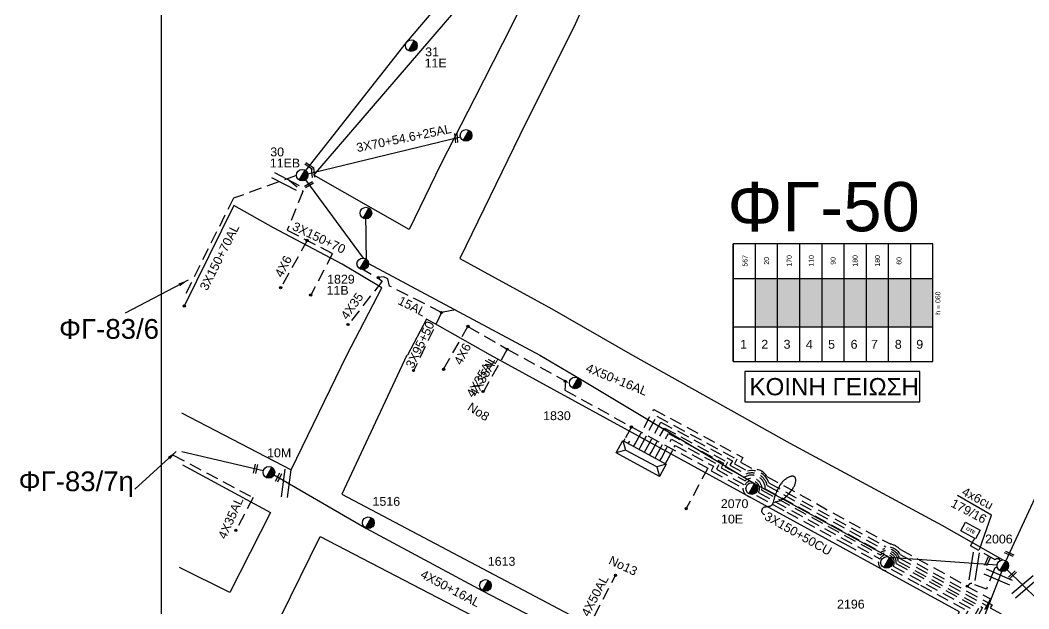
# Model space of a CAD drawing. Header units: millimetres. Extents: x 31 to 3826, y 22 to 1041.
# Drawn here: x 30.8 to 235.4, y 212.6 to 332.1 of the extents above; entities that cross this region are included whole.
import ezdxf
from ezdxf.enums import TextEntityAlignment as Align

# ---------------------------------------------------------------- set-up
doc = ezdxf.new("R2010")
doc.units = ezdxf.units.MM
doc.linetypes.add('DASHED', pattern=[19.05, 12.7, -6.35])
for name, color, linetype in [('Pillar OTE', 7, 'Continuous'), ('Άγνωστα', 7, 'Continuous'), ('Ασφαλειοκιβώτια Χ.Τ 9 αναχωρήσεων', 7, 'Continuous'), ('Γυμνά εναέρια ΧΤ (3Φ)   4x35AL', 7, 'Continuous'), ('Γυμνά εναέρια ΧΤ και ΦΟΠ (3Φ)   4x50+16AL', 7, 'Continuous'), ('Επιγραφές - Σχήματα', 7, 'Continuous'), ('Καλώδια ΧΤ   15AL', 7, 'DASHED'), ('Καλώδια ΧΤ   3x150+50CU', 7, 'DASHED'), ('Καλώδια ΧΤ   3x150+70AL', 7, 'DASHED'), ('Καλώδια ΧΤ   3x150AL+50CU', 7, 'DASHED'), ('Καλώδια ΧΤ   3x150AL+50XLPE', 7, 'DASHED'), ('Καλώδια ΧΤ   3x95+50CU', 7, 'DASHED'), ('Μηχανική τομή', 7, 'Continuous'), ('Στύλος ΦΜ', 7, 'Continuous'), ('Στύλος ΦΜ @ 1', 7, 'Continuous'), ('Συνδέσεις', 7, 'Continuous'), ('Συνεστραμμένα ΧΤ   3x70+54.6+25 AL', 7, 'SYN_LINE'), ('Τομή', 7, 'Continuous'), ('Υποσταθμός πόλεως', 7, 'Continuous'), ('Υπόβαθρο ΔΕΗ', 7, 'Continuous'), ('Υπόγεια καλώδια Παροχών ΧΤ   4x50AL', 7, 'DASHED'), ('Υπόγεια καλώδια Παροχών ΧΤ   4x6', 7, 'DASHED')]:
    doc.layers.add(name, color=color, linetype=linetype)
doc.styles.get("Standard").update_dxf_attribs({"font": 'arial.ttf'})
doc.linetypes.add('SYN_LINE', pattern='A,0.5,-0.0001,["/\\/\\/\\/",Standard,S=0.1,R=0,X=0,Y=-0.05],-0.25', length=0.7501)
doc.dimstyles.new('ISO-25', dxfattribs={"dimtxt": 2.5, "dimasz": 2.5, "dimexe": 1.25, "dimexo": 0.625, "dimtad": 1, "dimtxsty": 'Standard', "dimcen": 2.5, "dimadec": 0, "dimazin": 0, "dimtfac": 1, "dimtmove": 0, "dimatfit": 3, "dimfxl": 1, "dimarcsym": 0})

# ---------------------------------------------------------------- blocks, each defined once
blk = doc.blocks.new('ΥΠΑΡΧΩΝ ΤΣΙΜΕΝΤΕΝΙΟΣ ΣΤΥΛΟΣ')
at = {"layer": 'Στύλος ΦΜ'}
blk.add_hatch(color=7, dxfattribs=at).paths.add_polyline_path([(-1.29, -2.28, 0.574793), (2.62, 0, 0.268822), (1.3, 2.27)])
at = {"layer": 'Στύλος ΦΜ', "color": 7}
blk.add_line((-1.29, -2.28), (1.3, 2.27), dxfattribs=at)
blk.add_circle((0, 0), 2.62, dxfattribs=at)
at = {"layer": 'Στύλος ΦΜ', "flags": 4}
for tag, p in [('ΑΡΙΘΜΟΣ', (-4.68, 8.05)), ('ΤΥΠΟΣ', (-4.91, 3.03))]:
    blk.add_attdef(tag, p, '', height=4, dxfattribs=at)
blk = doc.blocks.new('ΤΟΜΗ')
at = {"layer": 'Τομή', "ltscale": 40}
for p, q in [((-5.68, 0), (5.68, 0)), ((5.68, -2.33), (-5.68, -2.33))]:
    blk.add_line(p, q, dxfattribs=at)
blk = doc.blocks.new('ΜΗΧΑΝΙΚΗ ΤΟΜΗ')
at = {"layer": 'Μηχανική τομή', "ltscale": 40}
for p, q in [((-1.89, 0.78), (1.89, 0.78)), ((1.89, 0), (-1.89, 0))]:
    blk.add_line(p, q, dxfattribs=at)
blk = doc.blocks.new('_ΣΥΝΔΕΣΗ')
at = {"layer": 'Συνδέσεις', "linetype": 'SYN_LINE', "ltscale": 40}
blk.add_hatch(color=256, dxfattribs=at).paths.add_polyline_path([(0.5, -0.01, 1), (-0.5, -0.01, 1)])
at = {"layer": 'Συνδέσεις'}
blk.add_circle((0, -0.01), 0.5, dxfattribs=at)
blk = doc.blocks.new('ΑΣΦΑΛΕΙΟΚΙΒΩΤΙΟ ΥΠΟΣΤΑΘΜΟΥ 9 ΑΝΑΧΩΡΗΣΕΩΝ')
at = {"layer": 'Ασφαλειοκιβώτια Χ.Τ 9 αναχωρήσεων', "ltscale": 40}
for p, q in [((-23.8, 40.36), (24.02, 40.36)), ((-9.72, 40.36), (-9.72, -40.64)), ((9.94, 40.36), (9.94, -40.64)), ((-23.8, 31.36), (24.02, 31.36)), ((-23.8, 22.36), (24.02, 22.36)), ((-23.8, 13.36), (24.02, 13.36)), ((-23.8, 4.36), (24.02, 4.36)), ((-23.8, -4.64), (24.02, -4.64)), ((-23.8, -13.64), (24.02, -13.64)), ((-23.8, -22.64), (24.02, -22.64)), ((-23.8, -31.64), (24.02, -31.64))]:
    blk.add_line(p, q, dxfattribs=at)
at = {"layer": 'Ασφαλειοκιβώτια Χ.Τ 9 αναχωρήσεων'}
blk.add_lwpolyline([(-23.8, -40.64), (24.02, -40.64), (24.02, 40.36), (-23.8, 40.36)], close=True, dxfattribs=at)
for s, p in [('1', (-18.61, 37.57)), ('2', (-18.61, 29)), ('3', (-18.61, 19.93)), ('4', (-18.61, 10.91)), ('5', (-18.61, 1.89)), ('6', (-18.61, -7.24)), ('7', (-18.61, -15.48)), ('8', (-18.61, -25.17)), ('9', (-18.61, -33.86))]:
    blk.add_text(s, height=3.6, rotation=270, dxfattribs=at).set_placement(p)
at = {"layer": 'Ασφαλειοκιβώτια Χ.Τ 9 αναχωρήσεων', "ltscale": 40}
for tag, height, p in [('ΟΝΟΜΑ', 5, (-0.16, 44.31)), ('ΚΕΙΜΕΝΟ 1', 2, (17.06, 35.59)), ('ΚΕΙΜΕΝΟ 2', 2, (17.06, 26.88)), ('ΚΕΙΜΕΝΟ 3', 2, (17.06, 17.69)), ('ΚΕΙΜΕΝΟ 4', 2, (17.06, 8.71)), ('ΚΕΙΜΕΝΟ 5', 2, (17.06, -0.13)), ('ΚΕΙΜΕΝΟ 6', 2, (17.06, -9.05)), ('ΚΕΙΜΕΝΟ 7', 2, (17.06, -18.13)), ('ΚΕΙΜΕΝΟ 8', 2, (17.06, -26.85)), ('ΚΕΙΜΕΝΟ 9', 2, (17.06, -35.99)), ('ΣΧ', 2, (-0.1, -42.64))]:
    blk.add_attdef(tag, text='', height=height, dxfattribs=at).set_placement(p, align=Align.MIDDLE_CENTER)
blk = doc.blocks.new('ΥΠΟΣΤΑΘΜΟΣ ΠΟΛΕΩΣ 9 ΑΝΑΧΩΡΗΣΕΩΝ')
at = {"layer": 'Υποσταθμός πόλεως', "ltscale": 40}
for p, q in [((-9.63, -2.82), (-9.63, -4)), ((-7.12, -2.82), (-7.12, -4)), ((-4.84, -2.82), (-4.84, -4)), ((-2.36, -2.82), (-2.36, -4)), ((0.09, -2.82), (0.09, -4)), ((2.55, -2.82), (2.55, -4)), ((5.02, -2.82), (5.02, -4)), ((7.48, -2.82), (7.48, -4)), ((9.61, -2.82), (9.61, -4))]:
    blk.add_line(p, q, dxfattribs=at)
blk.add_lwpolyline([(-10.02, 2.82), (10.02, 2.82), (10.02, -2.82), (-10.02, -2.82)], close=True, dxfattribs=at)
for points in [[(-7.21, 0), (-10.02, 2.82)], [(-10.02, -2.82), (-7.21, 0)], [(-7.21, 0), (7.21, 0)], [(7.21, 0), (10.02, 2.82)], [(10.02, -2.82), (7.21, 0)]]:
    blk.add_lwpolyline(points, dxfattribs=at)
at = {"layer": 'Υποσταθμός πόλεως', "linetype": 'SYN_LINE', "ltscale": 40, "flags": 1}
for tag, p in [('ΜΕΤΑΣΧΗΜΑΤΙΣΜΟΣ', (10.79, 1.71)), ('ΙΣΧΥΣ', (10.77, -1.08)), ('ΑΡΙΘΜΟΣ', (10.89, -3.8))]:
    blk.add_attdef(tag, p, '', height=1.8, dxfattribs=at)
blk = doc.blocks.new('PILLAR ΟΤΕ')
at = {"layer": 'Pillar OTE', "ltscale": 40}
blk.add_lwpolyline([(-3.31, 2.02), (3.39, 2.02), (3.39, -1.99), (-3.31, -1.99)], close=True, dxfattribs=at)
at = {"layer": 'Pillar OTE', "insert": (-1.81, 0.71), "char_height": 1.3575, "width": 109.961, "attachment_point": 1}
blk.add_mtext('{\\fArial|b1|i0|c161|p34;OTE}', dxfattribs=at)

msp = doc.modelspace()

# ---------------------------------------------------------------- hatches: boundary and pattern name
at = {"layer": 'Ασφαλειοκιβώτια Χ.Τ 9 αναχωρήσεων'}
for color, points in [(173, [(184.42, 279.69), (179.92, 279.69), (179.92, 269.86), (184.42, 269.86)]), (30, [(188.92, 279.69), (184.42, 279.69), (184.42, 269.86), (188.92, 269.86)]), (1, [(193.42, 279.69), (188.92, 279.69), (188.92, 269.86), (193.42, 269.86)]), (133, [(197.92, 279.69), (193.42, 279.69), (193.42, 269.86), (197.92, 269.86)]), (85, [(202.42, 279.69), (197.92, 279.69), (197.92, 269.86), (202.42, 269.86)]), (151, [(206.92, 279.69), (202.42, 279.69), (202.42, 269.86), (206.92, 269.86)]), (6, [(211.42, 279.69), (206.92, 279.69), (206.92, 269.86), (211.42, 269.86)]), (2, [(215.92, 279.69), (211.42, 279.69), (211.42, 269.86), (215.92, 269.86)])]:
    msp.add_hatch(color=color, dxfattribs=at).paths.add_polyline_path(points)

# ---------------------------------------------------------------- linework, layer by layer
at = {"layer": 'Άγνωστα', "color": 133}
msp.add_lwpolyline([(230.71, 222.34), (241.69, 246.13), (250.85, 264.07), (255.72, 272.84), (269.75, 300.18), (283.5, 326.51), (299.09, 351.7)], dxfattribs=at)
at = {"layer": 'Άγνωστα', "color": 85, "linetype": 'DASHED', "ltscale": 0.2}
for points in [[(141.39, 258.85), (141.27, 257.03), (154.76, 249.56), (153.2, 246.68)], [(154.76, 249.56), (170.25, 241.2), (165.87, 232.97)]]:
    msp.add_lwpolyline(points, dxfattribs=at)
at = {"layer": 'Άγνωστα', "color": 30}
msp.add_lwpolyline([(202.92, 172.01), (218.98, 192.24), (229.92, 220.33)], dxfattribs=at)
at = {"layer": 'Γυμνά εναέρια ΧΤ (3Φ)   4x35AL', "color": 85, "linetype": 'DASHED', "ltscale": 0.2}
for points in [[(99.82, 281.85), (103.26, 279.86), (104.23, 279.13), (97.37, 270.34)], [(129.58, 265.33), (124.83, 256.84)], [(129.58, 265.32), (142.2, 258.41)]]:
    msp.add_lwpolyline(points, dxfattribs=at)
at = {"layer": 'Γυμνά εναέρια ΧΤ (3Φ)   4x35AL', "color": 173, "linetype": 'DASHED', "ltscale": 0.2}
msp.add_lwpolyline([(61.87, 243.85), (78.06, 235.21), (74.58, 228.56)], dxfattribs=at)
at = {"layer": 'Γυμνά εναέρια ΧΤ (3Φ)   4x35AL', "color": 173}
msp.add_lwpolyline([(63.6, 244.57), (80.12, 240.68)], dxfattribs=at)
at = {"layer": 'Γυμνά εναέρια ΧΤ και ΦΟΠ (3Φ)   4x50+16AL', "color": 85}
for points in [[(88.7, 299.67), (100.39, 283.81)], [(101.47, 282.72), (136.17, 264.12), (144.21, 259.36), (179.75, 238.05)], [(179.75, 238.05), (207.03, 223.12)], [(207.03, 223.12), (228.91, 221.54)]]:
    msp.add_lwpolyline(points, dxfattribs=at)
at = {"layer": 'Γυμνά εναέρια ΧΤ και ΦΟΠ (3Φ)   4x50+16AL', "color": 2}
msp.add_lwpolyline([(82.03, 240), (101.08, 228.95), (124.59, 216.3), (153.57, 201.2)], dxfattribs=at)
at = {"layer": 'Γυμνά εναέρια ΧΤ και ΦΟΠ (3Φ)   4x50+16AL', "color": 5}
msp.add_lwpolyline([(231.06, 220.51), (252.29, 199.63), (289.31, 179.2), (323.87, 160.6)], dxfattribs=at)
at = {"layer": 'Επιγραφές - Σχήματα'}
msp.add_lwpolyline([(59.44, 35.9), (2090.36, 35.9), (2090.36, 1038.33), (59.44, 1038.33)], close=True, dxfattribs=at)
at = {"layer": 'Επιγραφές - Σχήματα', "color": 190}
msp.add_lwpolyline([(177.75, 254.64), (213.26, 254.64), (213.26, 260.82), (177.75, 260.82)], close=True, dxfattribs=at)
at = {"layer": 'Επιγραφές - Σχήματα'}
msp.add_lwpolyline([(183.78, 234.23), (184.28, 234.39), (184.72, 234.55), (185.1, 234.73), (185.44, 234.92), (185.74, 235.11), (186, 235.31), (186.23, 235.51), (186.44, 235.71), (186.63, 235.91), (186.81, 236.11), (186.97, 236.3), (187.12, 236.49), (187.25, 236.67), (187.37, 236.84), (187.48, 237.01), (187.58, 237.18), (187.67, 237.33), (187.75, 237.48), (187.82, 237.62), (187.88, 237.75), (187.94, 237.89), (187.98, 238.02), (188.02, 238.14), (188.05, 238.27), (188.07, 238.4), (188.08, 238.53), (188.09, 238.65), (188.09, 238.77), (188.08, 238.88), (188.07, 238.99), (188.05, 239.09), (188.02, 239.18), (187.99, 239.26), (187.95, 239.33), (187.9, 239.38), (187.85, 239.43), (187.79, 239.47), (187.73, 239.5), (187.66, 239.52), (187.58, 239.54), (187.51, 239.54), (187.42, 239.55), (187.33, 239.54), (187.24, 239.53), (187.14, 239.5), (187.03, 239.48), (186.92, 239.44), (186.81, 239.4), (186.69, 239.35), (186.56, 239.29), (186.44, 239.22), (186.31, 239.15), (186.18, 239.07), (186.05, 238.98), (185.92, 238.89), (185.79, 238.79), (185.67, 238.69), (185.55, 238.57), (185.43, 238.45), (185.31, 238.32), (185.19, 238.17), (185.07, 238.01), (184.95, 237.83), (184.83, 237.64), (184.7, 237.42), (184.58, 237.19), (184.45, 236.94), (184.33, 236.69), (184.22, 236.43), (184.11, 236.18), (184.01, 235.94), (183.92, 235.71), (183.85, 235.49), (183.78, 235.29), (183.73, 235.1), (183.69, 234.93), (183.65, 234.78), (183.61, 234.64), (183.58, 234.51), (183.56, 234.39), (183.53, 234.28), (183.5, 234.19), (183.47, 234.1), (183.44, 234.02), (183.41, 233.95), (183.37, 233.89), (183.34, 233.83), (183.3, 233.77), (183.26, 233.72), (183.22, 233.67), (183.17, 233.63), (183.11, 233.58), (183.05, 233.54), (182.97, 233.5), (182.89, 233.47), (182.79, 233.44), (182.68, 233.41), (182.56, 233.39), (182.43, 233.36), (182.3, 233.34), (182.17, 233.32), (182.04, 233.3), (181.93, 233.28), (181.82, 233.26), (181.73, 233.24), (181.65, 233.21), (181.58, 233.19), (181.53, 233.16), (181.48, 233.13), (181.44, 233.1), (181.4, 233.06), (181.36, 233.02), (181.33, 232.98), (181.3, 232.94), (181.27, 232.88), (181.25, 232.83), (181.22, 232.77), (181.2, 232.7), (181.19, 232.63), (181.18, 232.55), (181.17, 232.46), (181.18, 232.37), (181.2, 232.27), (181.25, 232.17), (181.32, 232.07), (181.42, 231.97), (181.57, 231.88), (181.76, 231.78)], dxfattribs=at)
at = {"layer": 'Καλώδια ΧΤ   15AL', "color": 85, "ltscale": 0.2}
msp.add_lwpolyline([(119.09, 273.28), (116.27, 272.76), (105.74, 278.14), (105.36, 279.58), (104.55, 280.03), (103.26, 279.86)], dxfattribs=at)
at = {"layer": 'Καλώδια ΧΤ   3x150+50CU', "color": 133, "ltscale": 0.2}
for points in [[(155.51, 246.11), (159.3, 253.11), (177.37, 243.35), (176.87, 242.41), (179.57, 240.93, -0.298233), (182.24, 239.47), (207.22, 225.8, -0.159951), (209.31, 224.66), (227.6, 214.65), (217.25, 196.4), (206.62, 202.19)], [(228.97, 221, 0.45637), (228.3, 220.6), (226.74, 216.61), (223.78, 217.76, 0.510183), (223.06, 217.13)]]:
    msp.add_lwpolyline(points, format="xyb", dxfattribs=at)
at = {"layer": 'Καλώδια ΧΤ   3x150+50CU', "color": 173, "ltscale": 0.2}
msp.add_lwpolyline([(156.59, 245.52), (159.95, 251.73), (176.15, 242.98), (175.65, 242.05), (178.3, 240.6, -0.387417), (182.64, 238.22), (206.37, 225.23, -0.281847), (209.29, 223.64), (227.9, 213.45), (227.54, 212.82), (232.31, 210.21), (210.19, 170.05), (209.45, 168.71), (209.45, 168.71), (206.8, 163.76), (206.8, 163.76), (181.78, 118.47), (179.55, 116.77)], format="xyb", dxfattribs=at)
at = {"layer": 'Καλώδια ΧΤ   3x150+50CU', "color": 6, "ltscale": 0.2}
msp.add_lwpolyline([(157.67, 244.93), (160.73, 250.54), (175.24, 242.7), (174.74, 241.77), (177.99, 239.99, -0.469115), (182.3, 237.64), (205.86, 224.74, -0.389601), (209.15, 222.94), (226.98, 213.19), (226.62, 212.56)], format="xyb", dxfattribs=at)
at = {"layer": 'Καλώδια ΧΤ   3x150+50CU', "color": 1, "ltscale": 0.2}
msp.add_lwpolyline([(158.75, 244.35), (161.45, 249.33), (174.26, 242.41), (173.77, 241.48), (177.68, 239.34, -0.593959), (181.92, 237.02), (205.41, 224.16, -0.537356), (208.9, 222.25), (225.98, 212.91), (203.46, 173.19, -1.029329), (200.25, 170.07), (187.96, 148.05), (177.77, 153.13), (177.22, 155.02), (176.15, 155.35), (175.37, 154.79), (175.37, 154.79), (175.21, 154.49)], format="xyb", dxfattribs=at)
at = {"layer": 'Καλώδια ΧΤ   3x150+70AL', "color": 6, "ltscale": 0.2}
for points in [[(86.83, 300.55), (74.05, 295.93), (63.95, 275.7)], [(85.06, 299.91), (88.17, 297.35), (84.98, 289.48), (94.17, 284.75), (89.74, 276.31)]]:
    msp.add_lwpolyline(points, dxfattribs=at)
at = {"layer": 'Καλώδια ΧΤ   3x150AL+50CU', "color": 2, "ltscale": 0.2}
msp.add_lwpolyline([(161.66, 242.1), (163.64, 245.77), (171.44, 241.56), (170.95, 240.64), (177.38, 237.12, 0.59848), (180.12, 235.62), (186.31, 232.23), (198.03, 225.82), (204.85, 222.09, 0.606049), (207.46, 220.66), (213.37, 217.43), (222.98, 212.16), (213.36, 195.16), (204.23, 179.07), (203.77, 178.24)], format="xyb", dxfattribs=at)
at = {"layer": 'Καλώδια ΧΤ   3x150AL+50XLPE', "color": 30, "linetype": 'DASHED', "lineweight": -3, "ltscale": 0.2}
msp.add_lwpolyline([(159.84, 243.76), (162.26, 248.23), (173.47, 242.17), (172.98, 241.25), (177.81, 238.61, -0.692748), (181.23, 236.73), (205.29, 223.57, -0.674196), (208.47, 221.83), (225.18, 212.68), (202.8, 173.22, 0.566111), (202.19, 172.4)], format="xyb", dxfattribs=at)
at = {"layer": 'Καλώδια ΧΤ   3x150AL+50XLPE', "color": 151, "linetype": 'DASHED', "lineweight": -3, "ltscale": 0.2}
msp.add_lwpolyline([(160.84, 243.22), (162.91, 247.04), (172.48, 241.87), (172, 240.95), (177.79, 237.78, -1.000029), (180.54, 236.27), (205.17, 222.8)], format="xyb", dxfattribs=at)
at = {"layer": 'Καλώδια ΧΤ   3x150AL+50XLPE', "color": 0, "linetype": 'DASHED', "lineweight": -3, "ltscale": 0.2}
msp.add_lwpolyline([(161.94, 242.62), (163.65, 245.76)], dxfattribs=at)
at = {"layer": 'Καλώδια ΧΤ   3x150AL+50XLPE', "color": 151, "linetype": 'DASHED', "lineweight": -3, "ltscale": 0.2}
msp.add_lwpolyline([(207.88, 221.31), (224.13, 212.42)], dxfattribs=at)
msp.add_arc((206.53, 222.05), 1.55, 331.3062, 151.3101, dxfattribs=at)
at = {"layer": 'Καλώδια ΧΤ   3x95+50CU', "color": 85, "ltscale": 0.2}
msp.add_lwpolyline([(116.24, 272.77), (110.68, 261.04)], dxfattribs=at)
at = {"layer": 'Συνεστραμμένα ΧΤ   3x70+54.6+25 AL', "color": 85, "ltscale": 20}
for p, q in [((109.15, 327.58), (130.95, 353.2)), ((88.01, 300.63), (109.15, 327.58)), ((88.01, 300.63), (120.09, 308.41))]:
    msp.add_line(p, q, dxfattribs=at)
at = {"layer": 'Συνεστραμμένα ΧΤ   3x70+54.6+25 AL', "color": 85, "ltscale": 10}
msp.add_line((101.02, 282.96), (100.94, 292.94), dxfattribs=at)
at = {"layer": 'Υπόβαθρο ΔΕΗ'}
for points in [[(143.99, 358.62), (130.52, 331.05), (122.94, 316.16), (116.1, 302.85), (109.73, 289.64), (90.39, 300.6), (121.68, 337.07), (147.89, 368.86), (165.6, 390.24), (189.09, 418.43), (214.31, 448.93), (241.94, 482.97), (262.05, 510.3), (274.28, 528.25), (314.92, 584.02), (314.92, 584.02), (356.82, 648.52), (405.75, 726.24), (588.85, 1020.43)], [(155.59, 357.62), (150.42, 346.97), (143.11, 330.67), (133.35, 311.23), (119.97, 283.72), (138.65, 273.52), (154.98, 264.12), (186.91, 246.27), (217.7, 229.61), (230.08, 222.57)], [(63.55, 252.44), (85.79, 240.83), (97.05, 264.12), (104.17, 277.8), (96.13, 282.57), (82.2, 289.92), (74.16, 294.46), (64.11, 274.08)], [(109.23, 264.12), (96.08, 235.94), (202.83, 179.41), (221.31, 212.07), (126.2, 264.12), (115.46, 270.23), (113.19, 271.42), (109.37, 264.12)], [(63.77, 241.84), (81.6, 232.22), (73.33, 215.95), (63.15, 221)], [(227.76, 231.65), (220.86, 235.62)], [(83.59, 210.96), (91.69, 227.33), (198.78, 171.6), (190.34, 156.49), (83.59, 210.96)]]:
    msp.add_lwpolyline(points, dxfattribs=at)
at = {"layer": 'Υπόγεια καλώδια Παροχών ΧΤ   4x50AL', "color": 2, "ltscale": 0.2}
msp.add_line((145.51, 207.85), (151.54, 219.43), dxfattribs=at)
at = {"layer": 'Υπόγεια καλώδια Παροχών ΧΤ   4x6', "color": 6, "ltscale": 0.2}
msp.add_lwpolyline([(89.05, 287.39), (83.64, 277.81)], dxfattribs=at)
at = {"layer": 'Υπόγεια καλώδια Παροχών ΧΤ   4x6', "color": 85, "ltscale": 0.2}
msp.add_lwpolyline([(116.69, 261.26), (121.63, 269.95), (129.58, 265.32)], dxfattribs=at)
at = {"layer": 'Υπόγεια καλώδια Παροχών ΧΤ   4x6', "color": 85, "linetype": 'DASHED', "lineweight": -3, "ltscale": 0.2}
msp.add_lwpolyline([(229.53, 222.43, 0.540145), (228.53, 222.61), (223.51, 225.46), (224.38, 226.99)], format="xyb", dxfattribs=at)

# ---------------------------------------------------------------- block references
at = {"layer": 'Pillar OTE', "xscale": 0.5, "yscale": 0.5, "zscale": 0.5, "rotation": 332.0000000000001}
msp.add_blockref('PILLAR ΟΤΕ', (223.49, 228.54), dxfattribs=at)
at = {"layer": 'Ασφαλειοκιβώτια Χ.Τ 9 αναχωρήσεων'}
ref = msp.add_blockref('ΑΣΦΑΛΕΙΟΚΙΒΩΤΙΟ ΥΠΟΣΤΑΘΜΟΥ 9 ΑΝΑΧΩΡΗΣΕΩΝ', (195.6, 274.72), dxfattribs=dict(at, xscale=0.5, yscale=0.5, zscale=0.5, rotation=90))
ref.add_attrib('ΣΧ', 'h = 060', dxfattribs={"ltscale": 40, "height": 1, "rotation": 90}).set_placement((216.92, 274.67), align=Align.MIDDLE_CENTER)
ref.add_attrib('ΚΕΙΜΕΝΟ 2', '20', dxfattribs={"ltscale": 40, "height": 1, "rotation": 90}).set_placement((182.16, 283.25), align=Align.MIDDLE_CENTER)
ref.add_attrib('ΚΕΙΜΕΝΟ 1', '567', dxfattribs={"ltscale": 40, "height": 1, "rotation": 90}).set_placement((177.81, 283.25), align=Align.MIDDLE_CENTER)
ref.add_attrib('ΚΕΙΜΕΝΟ 3', '170', dxfattribs={"ltscale": 40, "height": 1, "rotation": 90}).set_placement((186.76, 283.25), align=Align.MIDDLE_CENTER)
ref.add_attrib('ΚΕΙΜΕΝΟ 4', '110', dxfattribs={"ltscale": 40, "height": 1, "rotation": 90}).set_placement((191.24, 283.25), align=Align.MIDDLE_CENTER)
ref.add_attrib('ΚΕΙΜΕΝΟ 5', '90', dxfattribs={"ltscale": 40, "height": 1, "rotation": 90}).set_placement((195.66, 283.25), align=Align.MIDDLE_CENTER)
ref.add_attrib('ΚΕΙΜΕΝΟ 6', '180', dxfattribs={"ltscale": 40, "height": 1, "rotation": 90}).set_placement((200.13, 283.25), align=Align.MIDDLE_CENTER)
ref.add_attrib('ΚΕΙΜΕΝΟ 7', '180', dxfattribs={"ltscale": 40, "height": 1, "rotation": 90}).set_placement((204.66, 283.25), align=Align.MIDDLE_CENTER)
ref.add_attrib('ΚΕΙΜΕΝΟ 8', '60', dxfattribs={"ltscale": 40, "height": 1, "rotation": 90}).set_placement((209.03, 283.25), align=Align.MIDDLE_CENTER)
at = {"layer": 'Μηχανική τομή'}
for p, xscale, yscale, zscale, rotation in [((119.05, 308.16), 0.5000000000000647, 0.5000000000000647, 0.5000000000000647, 276.0478769555453), ((89.34, 302.33), 0.500000000000036, 0.500000000000036, 0.500000000000036, 326.4499450124436), ((89.99, 301.11), 0.5000000000000647, 0.5000000000000647, 0.5000000000000647, 276.0478769555453), ((89.28, 298.87), 0.5000000000000538, 0.5000000000000538, 0.5000000000000538, 211.5436468997032), ((78.74, 241.01), 0.4999999999999904, 0.4999999999999904, 0.4999999999999904, 77.6879050356012), ((83.39, 239.21), 0.4999999999999953, 0.4999999999999953, 0.4999999999999953, 64.49258210275336), ((227.17, 222.23), 0.500000000000007, 0.500000000000007, 0.500000000000007, 66.26238640381482), ((231.31, 223.61), 0.499999999999992, 0.499999999999992, 0.499999999999992, 336.5773515932422), ((232.16, 219.42), 0.4999999999999996, 0.4999999999999996, 0.4999999999999996, 43.41652306651944)]:
    msp.add_blockref('ΜΗΧΑΝΙΚΗ ΤΟΜΗ', p, dxfattribs=dict(at, xscale=xscale, yscale=yscale, zscale=zscale, rotation=rotation))
at = {"layer": 'Στύλος ΦΜ @ 1', "ltscale": 40}
ref = msp.add_blockref('ΥΠΑΡΧΩΝ ΤΣΙΜΕΝΤΕΝΙΟΣ ΣΤΥΛΟΣ', (110.14, 326.91), dxfattribs=dict(at, xscale=0.4499999999998181, yscale=0.4499999999998181, zscale=0.4499999999998181))
ref.add_attrib('ΤΥΠΟΣ', '11E', (112.84, 322.48), dxfattribs={"layer": 'Στύλος ΦΜ', "height": 1.8, "flags": 4})
ref.add_attrib('ΑΡΙΘΜΟΣ', '31', (112.95, 324.74), dxfattribs={"layer": 'Στύλος ΦΜ', "height": 1.8, "flags": 4})
at = {"layer": 'Στύλος ΦΜ @ 1', "ltscale": 40, "xscale": 0.4499999999998181, "yscale": 0.4499999999998181, "zscale": 0.4499999999998181}
for p in [(121.24, 308.69), (100.94, 292.94)]:
    msp.add_blockref('ΥΠΑΡΧΩΝ ΤΣΙΜΕΝΤΕΝΙΟΣ ΣΤΥΛΟΣ', p, dxfattribs=at)
at = {"layer": 'Στύλος ΦΜ @ 1', "ltscale": 40}
ref = msp.add_blockref('ΥΠΑΡΧΩΝ ΤΣΙΜΕΝΤΕΝΙΟΣ ΣΤΥΛΟΣ', (88.01, 300.63), dxfattribs=dict(at, xscale=0.4499999999998181, yscale=0.4499999999998181, zscale=0.4499999999998181))
ref.add_attrib('ΤΥΠΟΣ', '11EB', (81.44, 302.19), dxfattribs={"layer": 'Στύλος ΦΜ', "height": 1.8, "flags": 4})
ref.add_attrib('ΑΡΙΘΜΟΣ', '30', (81.54, 304.45), dxfattribs={"layer": 'Στύλος ΦΜ', "height": 1.8, "flags": 4})
ref = msp.add_blockref('ΥΠΑΡΧΩΝ ΤΣΙΜΕΝΤΕΝΙΟΣ ΣΤΥΛΟΣ', (100.3, 282.64), dxfattribs=dict(at, xscale=0.4499999999998181, yscale=0.4499999999998181, zscale=0.4499999999998181))
ref.add_attrib('ΤΥΠΟΣ', '11B', (92.96, 276.36), dxfattribs={"layer": 'Στύλος ΦΜ', "height": 1.8, "flags": 4})
ref.add_attrib('ΑΡΙΘΜΟΣ', '1829', (93.07, 278.62), dxfattribs={"layer": 'Στύλος ΦΜ', "height": 1.8, "flags": 4})
ref = msp.add_blockref('ΥΠΑΡΧΩΝ ΤΣΙΜΕΝΤΕΝΙΟΣ ΣΤΥΛΟΣ', (143.38, 258.49), dxfattribs=dict(at, xscale=0.4499999999998181, yscale=0.4499999999998181, zscale=0.4499999999998181))
ref.add_attrib('ΤΥΠΟΣ', '1830', (136.87, 250.93), dxfattribs={"layer": 'Στύλος ΦΜ', "height": 1.8, "flags": 4})
ref = msp.add_blockref('ΥΠΑΡΧΩΝ ΤΣΙΜΕΝΤΕΝΙΟΣ ΣΤΥΛΟΣ', (81.26, 240.34), dxfattribs=dict(at, xscale=0.4499999999998181, yscale=0.4499999999998181, zscale=0.4499999999998181))
ref.add_attrib('ΤΥΠΟΣ', '10M', (80.89, 243.39), dxfattribs={"layer": 'Στύλος ΦΜ', "height": 1.8, "flags": 4})
ref = msp.add_blockref('ΥΠΑΡΧΩΝ ΤΣΙΜΕΝΤΕΝΙΟΣ ΣΤΥΛΟΣ', (179.17, 237.03), dxfattribs=dict(at, xscale=0.4499999999998181, yscale=0.4499999999998181, zscale=0.4499999999998181))
ref.add_attrib('ΤΥΠΟΣ', '10E', (172.94, 229.96), dxfattribs={"layer": 'Στύλος ΦΜ', "height": 1.8, "flags": 4})
ref.add_attrib('ΑΡΙΘΜΟΣ', '2070', (172.9, 233.08), dxfattribs={"layer": 'Στύλος ΦΜ', "height": 1.8, "flags": 4})
ref = msp.add_blockref('ΥΠΑΡΧΩΝ ΤΣΙΜΕΝΤΕΝΙΟΣ ΣΤΥΛΟΣ', (101.42, 230.11), dxfattribs=dict(at, xscale=0.4499999999998181, yscale=0.4499999999998181, zscale=0.4499999999998181))
ref.add_attrib('ΤΥΠΟΣ', '1516', (102.28, 233.55), dxfattribs={"layer": 'Στύλος ΦΜ', "height": 1.8, "flags": 4})
ref = msp.add_blockref('ΥΠΑΡΧΩΝ ΤΣΙΜΕΝΤΕΝΙΟΣ ΣΤΥΛΟΣ', (230.08, 221.39), dxfattribs=dict(at, xscale=0.4499999999998181, yscale=0.4499999999998181, zscale=0.4499999999998181))
ref.add_attrib('ΤΥΠΟΣ', '2006', (226.49, 225.91), dxfattribs={"layer": 'Στύλος ΦΜ', "height": 1.8, "flags": 4})
ref = msp.add_blockref('ΥΠΑΡΧΩΝ ΤΣΙΜΕΝΤΕΝΙΟΣ ΣΤΥΛΟΣ', (125.17, 217.39), dxfattribs=dict(at, xscale=0.4499999999998181, yscale=0.4499999999998181, zscale=0.4499999999998181))
ref.add_attrib('ΤΥΠΟΣ', '1613', (125.65, 221.38), dxfattribs={"layer": 'Στύλος ΦΜ', "height": 1.8, "flags": 4})
ref = msp.add_blockref('ΥΠΑΡΧΩΝ ΤΣΙΜΕΝΤΕΝΙΟΣ ΣΤΥΛΟΣ', (206.53, 222.05), dxfattribs=dict(at, xscale=0.4499999999998181, yscale=0.4499999999998181, zscale=0.4499999999998181))
ref.add_attrib('ΤΥΠΟΣ', '2196', (196.47, 212.7), dxfattribs={"layer": 'Στύλος ΦΜ', "height": 1.8, "flags": 4})
at = {"layer": 'Συνδέσεις', "xscale": 0.4499999999998181, "yscale": 0.4499999999998181, "zscale": 0.4499999999998181}
for p in [(89.01, 287.41), (103.46, 279.84), (83.64, 277.81), (89.74, 276.31), (64.11, 274.08), (116.27, 272.76), (97.32, 270.34), (121.63, 269.95), (129.58, 265.33), (110.58, 261), (116.69, 261.26), (141.33, 258.83), (124.69, 256.75), (154.76, 249.56), (165.87, 232.97), (74.55, 228.57), (151.54, 219.43), (222.86, 217.24)]:
    msp.add_blockref('_ΣΥΝΔΕΣΗ', p, dxfattribs=at)
at = {"layer": 'Τομή'}
for p, xscale, yscale, zscale, rotation in [((84.9, 299.85), 0.5000000000000085, 0.5000000000000085, 0.5000000000000085, 332.6762030840902), ((84.19, 238.19), 0.4999999999999947, 0.4999999999999947, 0.4999999999999947, 82.97817072000026), ((223.7, 221.35), 0.4999999999999979, 0.4999999999999979, 0.4999999999999979, 81.03877826334273), ((229.34, 219.62), 0.499999999999994, 0.499999999999994, 0.499999999999994, 336.4515176399633), ((234.06, 217.56), 0.5000000000000068, 0.5000000000000068, 0.5000000000000068, 40.07901916035871)]:
    msp.add_blockref('ΤΟΜΗ', p, dxfattribs=dict(at, xscale=xscale, yscale=yscale, zscale=zscale, rotation=rotation))
at = {"layer": 'Υποσταθμός πόλεως', "xscale": 0.4999999999999999, "yscale": 0.4999999999999999, "zscale": 0.4999999999999999, "rotation": 151.5284395333072}
msp.add_blockref('ΥΠΟΣΤΑΘΜΟΣ ΠΟΛΕΩΣ 9 ΑΝΑΧΩΡΗΣΕΩΝ', (156.76, 243.15), dxfattribs=at)

# ---------------------------------------------------------------- texts
at = {"layer": 'Άγνωστα', "insert": (95.69, 272.19), "char_height": 1.8, "width": 4.9696, "attachment_point": 1, "rotation": 54.968}
msp.add_mtext('4X35', dxfattribs=at)
at = {"layer": 'Γυμνά εναέρια ΧΤ (3Φ)   4x35AL', "color": 7, "char_height": 1.8, "width": 168.3718, "attachment_point": 1}
for insert, rotation in [((121.16, 256.26), 60.0944), ((121.81, 256.44), 60.2316), ((70.85, 227.37), 65.911)]:
    msp.add_mtext('4X35AL', dxfattribs=dict(at, insert=insert, rotation=rotation))
at = {"layer": 'Γυμνά εναέρια ΧΤ και ΦΟΠ (3Φ)   4x50+16AL', "color": 7, "char_height": 1.8, "width": 168.3718, "attachment_point": 1}
for insert, rotation in [((146.02, 262.5), 337.8371), ((112.65, 220.68), 332.1405)]:
    msp.add_mtext('4X50+16AL', dxfattribs=dict(at, insert=insert, rotation=rotation))
at = {"layer": 'Επιγραφές - Σχήματα', "attachment_point": 1}
for s, insert, char_height, width in [('ΦΓ-50', (174.23, 299.24), 10, 103.4348), ('ΦΓ-83/6', (38.71, 271.44), 4, 157.7424), ('\\A1;ΦΓ-83/7η', (30.51, 240.52), 4, 157.7424)]:
    msp.add_mtext(s, dxfattribs=dict(at, insert=insert, char_height=char_height, width=width))
at = {"layer": 'Επιγραφές - Σχήματα', "color": 190, "insert": (178.71, 259.47), "char_height": 3.5, "width": 35.1311, "attachment_point": 1}
msp.add_mtext('KOINH ΓΕΙΩΣΗ', dxfattribs=at)
at = {"layer": 'Επιγραφές - Σχήματα', "color": 7, "char_height": 1.8, "width": 168.3718, "attachment_point": 1}
for s, insert, rotation in [('No8', (122.32, 254.64), 327.38), ('No13', (150.75, 223.48), 335.0041)]:
    msp.add_mtext(s, dxfattribs=dict(at, insert=insert, rotation=rotation))
at = {"layer": 'Καλώδια ΧΤ   15AL', "color": 7, "insert": (108.07, 276.17), "char_height": 1.8, "width": 168.3718, "attachment_point": 1, "rotation": 333.1034}
msp.add_mtext('15AL', dxfattribs=at)
at = {"layer": 'Καλώδια ΧΤ   3x150+50CU', "color": 7, "insert": (182.45, 232.44), "char_height": 1.8, "width": 168.3718, "attachment_point": 1, "rotation": 330.3515}
msp.add_mtext('3X150+50CU', dxfattribs=at)
at = {"layer": 'Καλώδια ΧΤ   3x150+70AL', "color": 7, "char_height": 1.8, "width": 168.3718, "attachment_point": 1}
for s, insert, rotation in [('3X150+70', (86.61, 291.24), 334.4466), ('3X150+70AL', (67.13, 277.88), 63.1581)]:
    msp.add_mtext(s, dxfattribs=dict(at, insert=insert, rotation=rotation))
at = {"layer": 'Καλώδια ΧΤ   3x95+50CU', "color": 7, "insert": (108.89, 262.07), "char_height": 1.8, "width": 168.3718, "attachment_point": 1, "rotation": 64.3921}
msp.add_mtext('3X95+50', dxfattribs=at)
at = {"layer": 'Συνεστραμμένα ΧΤ   3x70+54.6+25 AL', "color": 7}
msp.add_text('3X70+54.6+25AL', height=1.8, rotation=11.5411, dxfattribs=at).set_placement((99.21, 305.3))
at = {"layer": 'Υπόγεια καλώδια Παροχών ΧΤ   4x50AL', "color": 7, "ltscale": 0.2, "char_height": 1.8, "attachment_point": 1, "rotation": 332}
for s, insert in [('4x6cu', (222.44, 237.45)), ('179/16', (220.21, 235.07))]:
    msp.add_mtext_dynamic_manual_height_columns(s, width=1.8, gutter_width=12.5, heights=[0.118], dxfattribs=dict(at, insert=insert))
at = {"layer": 'Υπόγεια καλώδια Παροχών ΧΤ   4x50AL', "color": 7, "insert": (144.5, 211.74), "char_height": 1.8, "width": 168.3718, "attachment_point": 1, "rotation": 62.5175}
msp.add_mtext('4X50AL', dxfattribs=at)
at = {"layer": 'Υπόγεια καλώδια Παροχών ΧΤ   4x6', "color": 7, "char_height": 1.8, "width": 168.3718, "attachment_point": 1, "rotation": 62.7245}
for insert in [(82.35, 280.55), (118.69, 262.79)]:
    msp.add_mtext('4X6', dxfattribs=dict(at, insert=insert))

# ---------------------------------------------------------------- leaders
at = {"layer": 'Επιγραφές - Σχήματα', "ltscale": 40}
for points, override in [([(64.86, 279.31), (52.15, 272.66)], {"dimasz": 2, "dimtad": 0}), ([(62.49, 244.56), (54.06, 236.95)], {"dimasz": 2, "dimtad": 0}), ([(225.37, 224.71), (227.76, 231.65)], {"dimasz": 1, "dimtad": 0})]:
    msp.add_leader(points, dimstyle='ISO-25', override=override, dxfattribs=at)

doc.saveas('drawing.dxf')
